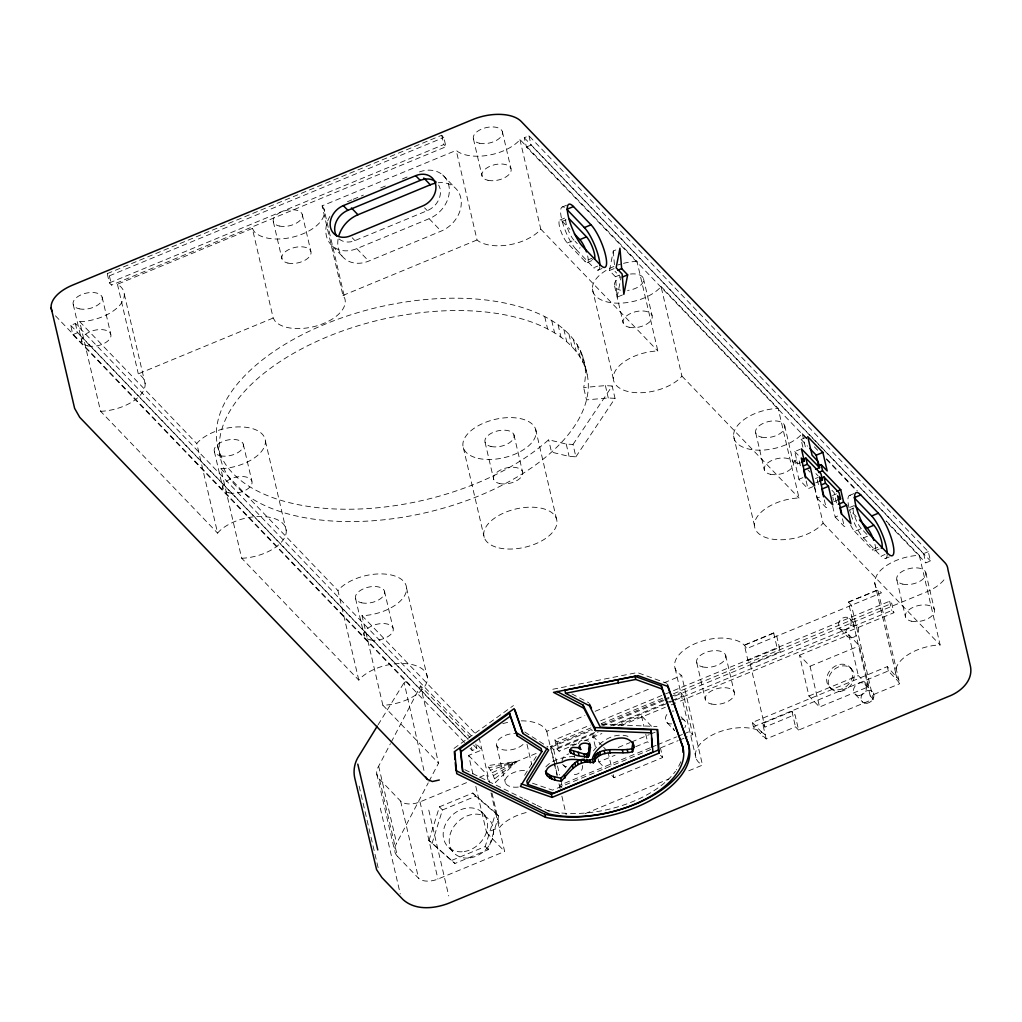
<?xml version="1.0" encoding="UTF-8"?>
<svg xmlns="http://www.w3.org/2000/svg" width="1022" height="1022" viewBox="0 0 1022 1022"><rect width="100%" height="100%" fill="white"/><g stroke="black" fill="none" stroke-linecap="round" stroke-linejoin="round"><path stroke-width="0.75" stroke-dasharray="5 3.75" d="M895.553 672.502L874.717 582.936L875.177 578.937L877.029 574.824A37.316 19.661 -13.1 0 1 917.258 555.444L919.302 555.406L940.138 644.984L938.107 645.023A37.316 19.661 -13.1 0 0 896.498 676.245L897.495 680.575L899.692 683.744L870.207 695.944L848.349 602.035L877.834 589.835L881.552 592.811L746.648 648.625C742.675 640.411 732.276 638.929 724.1 638.098A37.316 19.661 -13.1 0 0 684.472 649.724A37.316 19.661 -13.1 0 0 677.854 672.795L681.661 675.516L702.51 765.095L687.844 771.163M622.5 294.936L617.16 297.134L615.448 276.758L609.47 270.523L613.289 250.99L618.629 248.78M617.16 297.134L620.993 277.601L615.001 271.367M578.49 743.633C579.423 739.302 585.593 739.404 588.672 741.295M428.985 840.48L439.434 806.831L472.777 793.034L495.67 812.886L498.698 816.029L488.248 849.678L454.905 863.475L428.985 840.48L454.905 863.475M431.999 843.623L442.449 809.973L475.805 796.176L498.698 816.029M451.877 860.332L485.22 846.535L495.67 812.886L491.007 792.817M545.837 766.883C552.519 759.001 565.128 756.714 575.22 756.433M495.67 812.886L504.651 851.467L437.953 879.061A14.921 7.869 -13.1 0 1 418.573 878.281L397.392 856.232L379.443 779.071A31.669 16.684 -13.1 0 1 378.664 766.193L390.417 743.671M391.158 742.266L420.566 685.966L469.89 737.347M397.392 856.232A31.669 16.684 -13.1 0 1 396.613 843.354L428.231 782.878M428.972 781.472L438.527 763.191L420.566 685.966M55.456 315.824L409.848 684.868L405.862 681.648L404.163 682.683L424.718 773.846M378.102 724.802L404.725 681.636M524.644 775.264L536.205 756.497M573.01 444.455L612.165 386.009L605.394 385.601L583.639 387.53A188.074 99.108 -13.1 0 0 584.29 362.107C579.219 338.435 558.434 322.122 537.189 313.051A188.074 99.108 -13.1 0 0 268.147 355.528A188.074 99.108 -13.1 0 0 281.254 500.435A188.074 99.108 -13.1 0 0 548.648 439.767L566.239 444.059L573.01 444.455L575.884 456.821L569.113 456.412L551.522 452.12L548.648 439.767M575.884 456.821L615.04 398.363L612.165 386.009M593.437 750.914C600.681 740.682 615.704 731.548 628.543 736.581M241.677 558.204L243.709 558.165A37.316 19.661 -13.1 0 0 284.704 537.406A37.316 19.661 -13.1 0 0 264.762 516.647A37.316 19.661 -13.1 0 0 218.555 531.977L217.635 533.165L196.786 443.586L197.719 442.398A37.316 19.661 -13.1 0 1 243.913 427.068A37.316 19.661 -13.1 0 1 263.855 447.828A37.316 19.661 -13.1 0 1 222.86 468.574L220.829 468.613L241.677 558.204L358.811 680.179L359.782 678.953A37.316 19.661 -13.1 0 1 406.015 663.661A37.316 19.661 -13.1 0 1 425.867 684.459A37.316 19.661 -13.1 0 1 384.809 705.18L382.854 705.218L362.005 615.627L363.96 615.602A37.316 19.661 -13.1 0 0 405.019 594.881A37.316 19.661 -13.1 0 0 385.166 574.083A37.316 19.661 -13.1 0 0 338.934 589.362L337.963 590.601L358.811 680.179M613.89 266.499A37.316 19.661 -13.1 0 0 601.485 300.021A37.316 19.661 -13.1 0 0 660.11 287.667L661.042 286.479L681.891 376.058L680.959 377.246A37.316 19.661 -13.1 0 1 634.751 392.576A37.316 19.661 -13.1 0 1 614.81 371.816A37.316 19.661 -13.1 0 1 655.817 351.057L657.849 351.019L637 261.44L519.93 139.529L518.997 140.717A37.316 19.661 -13.1 0 1 458.137 151.895L456.208 150.387L322.109 205.869L342.958 295.447L344.772 298.411A37.316 19.661 -13.1 0 1 319.286 325.073A37.316 19.661 -13.1 0 1 275.288 321.457L273.193 318.034L252.357 228.455L117.453 284.269A37.316 19.661 -13.1 0 1 118.795 306.293A37.316 19.661 -13.1 0 1 81.747 321.623L79.716 321.662L100.552 411.253L217.635 533.165M519.93 139.529L540.779 229.107L539.846 230.295A37.316 19.661 -13.1 0 1 478.986 241.473L477.044 239.966L456.208 150.387M806.639 438.093L802.219 433.494L801.286 434.682A37.316 19.661 -13.1 0 1 755.092 450.012A37.316 19.661 -13.1 0 1 735.15 429.24A37.316 19.661 -13.1 0 1 776.145 408.493L778.176 408.455L799.025 498.033L796.994 498.072A37.316 19.661 -13.1 0 0 755.986 518.831A37.316 19.661 -13.1 0 0 775.928 539.59A37.316 19.661 -13.1 0 0 822.135 524.26L823.068 523.072L814.445 486.012M475.805 786.314L486.587 832.649L499.924 827.13L500.857 825.942A37.316 19.661 -13.1 0 1 529.319 811.813M494.533 778.905L492.17 772.696L487.443 765.67L516.749 761.467L495.478 782.456L494.533 778.905L516.749 761.467L538.006 752.665M454.024 748.411L513.44 705.563M493.434 775.647L516.749 761.467L489.18 767.714M492.17 772.696L516.749 761.467L490.752 770.051M570.365 745.076L574.683 744.054L576.945 744.553M107.246 273.64L441.683 135.262L443.803 137.472L445.962 146.734L111.526 285.112L109.405 282.902L107.246 273.64L109.367 275.838L111.526 285.112M109.367 275.838L443.803 137.472M109.405 282.902L443.842 144.536L445.962 146.734M347.442 201.704L351.785 199.903M353.242 199.303L363.372 195.113M380.733 187.933L387.977 184.931M402.451 178.952L409.681 175.95M464.512 742.496L72.869 334.667L70.71 325.392L75.373 323.463L473.646 738.191M806.639 438.808L526.419 147.002L524.26 137.74L528.936 135.811L928.295 551.676L930.454 560.95L925.791 562.879L886.074 521.527M72.869 334.667L77.531 332.725L468.076 739.417M526.419 147.002L531.082 145.073L930.454 560.95M338.997 238.893A18.281 14.832 -43.8 0 0 354.915 240.604L427.285 210.66A18.281 14.832 -43.8 0 0 438.63 185.084M329.889 216.409A27.99 22.701 -43.8 0 0 330.349 243.9A27.99 22.701 -43.8 0 0 356.78 248.64L429.151 218.695A27.99 22.701 -43.8 0 0 448.773 185.174A27.99 22.701 -43.8 0 0 418.368 172.36M338.052 239.276A27.99 22.701 -43.8 0 0 368.725 261.083L441.095 231.138A27.99 22.701 -43.8 0 0 461.254 201.372A27.99 22.701 -43.8 0 0 438.297 182.734M100.552 411.253L102.583 411.214A37.316 19.661 -13.1 0 0 139.644 395.884A37.316 19.661 -13.1 0 0 138.302 373.848L273.193 318.034M342.958 295.447L477.044 239.966M562.534 206.891L566.533 205.23M559.992 220.037L566.661 217.277M592.837 259.524A13.056 3.322 67.5 0 1 591.546 258.464L584.878 261.223L567.338 242.968A13.056 3.322 67.5 0 1 559.532 226.641A13.056 3.322 67.5 0 1 562.304 221.34L567.644 219.13M567.338 242.968L574.006 240.208L577.289 243.632M564.438 207.351A24.26 6.17 67.5 0 0 562.356 221.863A24.26 6.17 67.5 0 0 576.165 249.47L580.164 247.809M587.19 262.539L593.859 259.78M576.165 249.47L593.705 267.738L597.704 266.078M597.998 270.166L601.996 268.505M609.47 270.523L614.797 268.313M615.448 276.758L619.46 275.097M802.883 447.151L801.082 439.434L806.422 437.224M800.277 462.8L797.62 463.899L794.733 451.545L800.073 449.335M813.308 486.523L807.98 488.733L798.897 479.28L794.592 460.756L799.919 458.546M798.897 479.28L802.909 477.632M815.403 478.539L818.073 477.44M815.76 482.793L818.43 481.694M814.534 487.366L817.051 498.187L821.049 496.526M832.47 495.517L836.469 493.856M833.901 501.7L836.571 500.588M849.844 495.287L853.843 493.639M817.051 498.187L826.121 507.627L830.12 505.979M849.985 507.334L853.983 505.673M853.626 508.087L849.627 509.748L857.292 517.732M832.674 506.26L835.191 517.081L840.531 514.871M835.191 517.081L844.274 526.522L848.273 524.874M850.662 525.295A13.056 3.322 67.5 0 0 854.648 531.363L861.316 528.604L867.895 535.451M850.994 514.551A24.26 6.17 67.5 0 0 863.475 537.879L867.486 536.218M854.648 531.363L872.188 549.632L878.869 546.872M874.5 550.935L881.168 548.175M863.475 537.879L881.015 556.147L885.026 554.486M885.308 558.574L889.306 556.913M524.26 137.74L923.633 553.617L928.295 551.676M470.018 748.245L472.228 750.531L476.904 748.602L475.818 743.978M472.93 773.948L468.613 755.424L481.95 749.905L475.371 743.045M750.25 664.07L780.348 651.614L776.746 636.169L773.641 632.937L744.361 645.061L747.963 660.506L750.25 664.07L764.916 727.089L795.001 714.634L798.604 730.078L873.299 699.163L851.454 605.267L848.349 602.035M744.565 645.214L773.795 633.103M848.503 602.201L877.936 590.026M521.271 720.855A37.316 19.661 -13.1 0 1 546.77 731.318L584.891 715.553M595.162 711.299L650.873 688.253M664.07 682.785L681.661 675.516M576.83 743.901L559.136 751.221L557.016 749.011L554.857 739.749L590.256 725.096M600.578 720.829L663.993 694.59M665.463 693.976L889.638 601.23L891.759 603.44L893.905 612.702L677.113 702.408M747.963 660.506L777.244 648.382L780.348 651.614M554.857 739.749L556.977 741.946L590.895 727.919M601.217 723.64L663.163 698.013M673.485 693.746L891.759 603.44M557.233 774.765L550.615 746.328L591.534 729.401M601.766 725.16L663.15 699.763M664.607 699.163L668.988 697.349M670.458 696.749L680.678 692.507L683.705 695.663L692.763 734.588L685.455 737.603M551.241 747.184L592.441 730.142M602.737 725.876L668.95 698.486M674.839 696.046L926.43 591.955A37.316 19.661 -13.1 0 0 945.58 577.583M379.443 779.071L400.611 801.107A14.921 7.869 -13.1 0 0 420.004 801.887L467.859 782.098M479.459 777.295L486.702 774.293L488.503 782.009M550.615 746.328L553.643 749.471L596.018 731.944M610.632 725.888L664.709 703.519M666.165 702.919L670.56 701.105M672.016 700.504L683.705 695.663M557.016 749.011L598.304 731.931M613.059 725.824L673.524 700.811M674.993 700.198L891.797 610.504L893.905 612.702M595.302 746.66L592.811 735.981L598.713 733.541M617.901 725.607L641.509 715.834L652.304 727.076M584.201 740.848L601.907 733.528M621.069 725.594L665.322 707.288M671.211 704.848L675.644 703.008M799.46 655.217L848.822 634.803L859.4 645.815L868.892 686.592L819.542 707.02L808.951 695.995L799.46 655.217L810.05 666.242L819.542 707.02M810.05 666.242L859.4 645.815M618.259 747.452L630.063 742.572M631.545 741.959L649.251 734.639M650.72 734.026L655.153 732.186M598.138 758.873L598.854 761.927L615.078 755.207M635.735 746.66L647.539 741.78L650.784 745.153M650.286 747.759L559.673 785.254L562.7 788.396L561.308 782.405M651.742 747.159L656.124 745.345M657.593 744.731L676.59 736.875M678.046 736.274L682.428 734.46M683.897 733.847L689.735 731.433L692.763 734.588M650.746 749.522L552.557 790.147L531.095 782.711M660.608 747.887L678.148 740.631M679.617 740.03L683.999 738.216M808.951 695.995L858.314 675.568L868.892 686.592M611.82 775.43L613.979 777.678L662.665 757.532L660.531 748.372M798.604 730.078L795.499 726.846L766.219 738.957L753.38 726.783L752.371 722.452L887.275 666.638L898.683 679.413M753.38 726.783L888.284 670.969L897.495 680.575M766.219 738.957L762.616 723.512L791.909 711.401L795.001 714.634M585.21 813.627L668.784 779.045M552.813 689.262L637.332 672.565L666.983 683.309M615.04 398.363L608.269 397.954L586.513 399.883L583.639 387.53M637 261.44L634.969 261.479A37.316 19.661 -13.1 0 0 623.509 263.344M601.255 724.176L656.993 726.514M587.165 374.461C582.08 350.802 561.308 334.462 540.063 325.405A188.074 99.108 -13.1 0 0 243.313 392.742A188.074 99.108 -13.1 0 0 366.63 521.156A188.074 99.108 -13.1 0 0 587.165 374.461L584.29 362.107M464.793 769.694L522.881 798.374M524.286 799.076L535.63 804.672M537.035 805.362L548.38 810.957A86.729 45.696 -13.1 0 0 675.453 771.265M571.873 693.9L588.723 702.727M524.759 732.02L547.984 746.89M762.616 723.512L764.916 727.089M765.21 734.639L760.355 731.177A37.316 19.661 -13.1 0 0 712.704 734.767A37.316 19.661 -13.1 0 0 698.703 762.374L702.51 765.095M829.34 686.81L831.346 688.879M661.042 286.479L778.176 408.455M826.517 458.801L857.445 490.994M886.163 520.901L919.302 555.406M814.355 446.844L817.677 450.293M826.491 459.491L856.283 490.509M801.082 439.434L807.572 446.18M794.733 451.545L800.073 457.102M815.914 473.595L818.047 475.818M831.921 490.266L834.054 492.489L836.929 504.842M807.84 469.865L809.999 472.126M794.592 460.756L797.62 463.899M562.304 221.34L569.982 229.337M540.779 229.107L657.849 351.019M681.891 376.058L799.025 498.033M823.068 523.072L940.138 644.984M442.73 174.979L454.675 187.422M849.563 618.412L857.036 626.205M839.943 628.811L847.43 636.604M424.564 207.824L427.285 210.66M429.151 218.695L441.095 231.138M864.804 683.897L872.277 691.69M870.207 695.944L873.299 699.163M855.184 694.308L862.67 702.101M352.194 237.768L354.915 240.604M356.78 248.64L368.725 261.083M332.431 246.021L344.376 258.451M752.371 722.452L761.594 732.059L762.604 736.389M680.997 716.792L684.242 720.165M667.072 722.695L674.622 730.577A7.09 5.749 -43.8 0 1 672.961 726.374M660.506 755.284L662.665 757.532M592.811 735.981L602.533 746.098M603.619 747.223L606.851 750.595M598.854 761.927L605.331 768.672M563.684 765.478L565.843 767.726M79.716 321.662L196.786 443.586M220.829 468.613L337.963 590.601M362.005 615.627L475.767 734.09M70.71 325.392L467.872 738.97M473.595 745.153L476.904 748.602M468.613 755.424L486.702 774.293M472.777 793.034L475.805 796.176M382.854 705.218L438.527 763.191M481.784 812.017L487.839 818.315M486.587 832.649L504.651 851.467M485.22 846.535L488.248 849.678M439.434 806.831L442.449 809.973M448.913 847.634L454.969 853.932M849.895 667.264A14.18 11.498 -43.8 0 1 841.323 689.16A14.18 11.498 -43.8 0 1 827.628 674.686A14.18 11.498 -43.8 0 1 849.895 667.264L851.058 668.49M322.109 205.869L323.923 208.833L344.772 298.411M252.357 228.455L254.452 231.879A37.316 19.661 -13.1 0 0 298.437 235.494A37.316 19.661 -13.1 0 0 323.923 208.833M874.717 582.936L875.65 586.679L877.834 589.835L899.692 683.744M923.633 553.617L925.791 562.879M925.753 572.499L934.389 609.572M896.856 579.908L905.479 616.969M889.638 601.23L891.797 610.504M887.275 666.638L888.284 670.969M842.473 518.806L844.274 526.522M832.828 497.062L833.543 500.154M824.32 499.911L826.121 507.627M817.345 479.765L818.788 485.948M802.219 433.494L805.821 448.939M848.822 634.803L858.314 675.568M806.179 481.017L807.98 488.733M799.204 460.871L800.635 467.054M784.641 425.548L793.264 462.621M755.743 432.958L764.367 470.018M733.592 435.972L754.44 525.551M773.641 632.937L777.244 648.382M791.909 711.401L795.499 726.846M643.464 278.546L652.087 315.606M725.658 655.294L734.281 692.367M614.567 285.943L623.19 323.016M696.761 662.69L705.384 699.763M592.415 288.958L613.264 378.549M675.082 668.247L695.931 757.826M605.394 385.601L608.269 397.954M582.642 356.09L585.517 368.457M580.279 350.278L583.153 362.631M528.936 135.811L531.082 145.073M577.2 344.67L580.074 357.023M573.419 339.291L576.293 351.645M568.973 334.168L571.847 346.535M563.85 329.327L566.725 341.68M558.089 324.779L560.963 337.132M551.714 320.538L554.588 332.891M641.509 715.834L643.988 726.514M645.763 734.154L647.539 741.78M502.351 131.595L510.974 168.656M544.739 316.616L547.613 328.982M566.239 444.059L569.113 456.412M473.442 138.992L482.065 176.065M535.63 429.291L556.479 518.869M607.937 751.732L611.488 766.985M613.264 774.625L613.979 777.678M513.951 434.835L522.574 471.909M441.683 135.262L443.842 144.536M556.977 741.946L559.136 751.221M485.054 442.245L493.677 479.305M553.643 749.471L557.131 764.443M557.475 765.938L559.571 774.919M546.77 731.318L553.962 762.208M554.32 763.753L557.194 776.12M558.996 783.836L560.069 788.473M561.87 796.189L566.175 814.726M463.375 447.789L484.224 537.368M526.994 744.259L531.67 764.341M496.654 745.485L505.29 782.558M479.075 737.539L489.5 782.341M492.016 793.149L499.924 827.13M471.512 747.452L472.228 750.531M406.59 588.148L427.439 677.727M302.244 214.377L310.88 251.45M384.476 591.163L393.1 628.236M428.78 810.114L448.76 895.924M420.004 801.887L437.953 879.061M273.347 221.787L281.97 258.847M355.567 598.573L364.202 635.633M400.611 801.107L418.573 878.281M378.664 766.193L396.613 843.354M376.799 773.999L394.748 851.16M380.312 808.159L400.279 893.969M359.144 786.11L378.396 868.866M265.413 441.095L286.262 530.673M243.262 444.123L251.897 481.183M217.482 445.337L220.356 457.69M214.365 451.52L222.988 488.593M124.301 294.144L145.137 383.735M117.453 284.269L138.302 373.848M102.149 297.172L110.772 334.232M73.252 304.569L81.875 341.642M75.373 323.463L77.531 332.725M613.289 250.99L614.478 265.094M547.498 810.65A37.316 19.661 -13.1 0 1 559.481 813.589M502.786 723.653A37.316 19.661 -13.1 0 1 509.901 721.954M617.914 264.979A37.316 19.661 -13.1 0 1 620.686 264.11M630.446 274.024A14.921 7.869 -13.1 0 1 643.592 280.616A14.921 7.869 -13.1 0 1 627.585 290.452M620.482 290.171A14.921 7.869 -13.1 0 1 619.715 277.588M523.021 744.476A14.921 7.869 -13.1 0 1 504.025 749.969A14.921 7.869 -13.1 0 1 497.561 740.988A14.921 7.869 -13.1 0 1 515.05 733.413M518.307 787.068A14.921 7.869 -13.1 0 1 505.813 778.662A14.921 7.869 -13.1 0 1 527.199 770.716M680.805 761.735A86.729 45.696 -13.1 0 1 676.398 769.911M587.65 255.934A13.056 3.322 67.5 0 1 584.878 261.223M574.006 240.208A13.056 3.322 67.5 0 1 567.568 228.443A13.056 3.322 67.5 0 1 565.971 217.852M599.876 266.563A24.26 6.17 67.5 0 1 593.705 267.738M671.556 723.844A7.09 5.749 -43.8 0 1 665.769 720.855A7.09 5.749 -43.8 0 1 667.519 713.726M672.195 711.146A7.09 5.749 -43.8 0 1 673.856 711.095M574.249 756.216A7.09 5.749 -43.8 0 1 574.824 757.647M566.507 766.666A7.09 5.749 -43.8 0 1 562.726 764.315M562.011 761.275A7.09 5.749 -43.8 0 1 568.807 753.917M681.418 718.977A7.09 5.749 -43.8 0 1 684.881 727.664M582.387 765.516A7.09 5.749 -43.8 0 1 579.73 772.555A7.09 5.749 -43.8 0 1 572.537 774.139M874.973 544.33A13.056 3.322 67.5 0 1 872.188 549.632M861.316 528.604A13.056 3.322 67.5 0 1 854.877 516.838A13.056 3.322 67.5 0 1 853.281 506.248M850.521 513.108A24.26 6.17 67.5 0 1 849.665 510.272M848.975 507.564A24.26 6.17 67.5 0 1 851.748 495.747M887.198 554.972A24.26 6.17 67.5 0 1 881.015 556.147M499.03 547.945A37.316 19.661 -13.1 0 0 556.798 524.043A37.316 19.661 -13.1 0 0 505.226 512.367A37.316 19.661 -13.1 0 0 499.03 547.945M478.181 458.367A37.316 19.661 -13.1 0 0 535.95 434.465A37.316 19.661 -13.1 0 0 484.377 422.789A37.316 19.661 -13.1 0 0 478.181 458.367M79.167 308.797A14.921 7.869 -13.1 0 0 102.277 299.242A14.921 7.869 -13.1 0 0 81.645 294.566A14.921 7.869 -13.1 0 0 79.167 308.797M279.274 226.015A14.921 7.869 -13.1 0 0 302.371 216.447A14.921 7.869 -13.1 0 0 281.753 211.784A14.921 7.869 -13.1 0 0 279.274 226.015M479.369 143.221A14.921 7.869 -13.1 0 0 502.466 133.665A14.921 7.869 -13.1 0 0 481.847 128.989A14.921 7.869 -13.1 0 0 479.369 143.221M220.292 455.748A14.921 7.869 -13.1 0 0 243.389 446.192A14.921 7.869 -13.1 0 0 222.77 441.517A14.921 7.869 -13.1 0 0 220.292 455.748M361.494 602.788A14.921 7.869 -13.1 0 0 384.604 593.233A14.921 7.869 -13.1 0 0 363.973 588.57A14.921 7.869 -13.1 0 0 361.494 602.788M490.969 446.461A14.921 7.869 -13.1 0 0 514.079 436.905A14.921 7.869 -13.1 0 0 493.46 432.242A14.921 7.869 -13.1 0 0 490.969 446.461M761.658 437.186A14.921 7.869 -13.1 0 0 784.768 427.618A14.921 7.869 -13.1 0 0 764.137 422.955A14.921 7.869 -13.1 0 0 761.658 437.186M702.676 666.919A14.921 7.869 -13.1 0 0 725.786 657.363A14.921 7.869 -13.1 0 0 705.154 652.7A14.921 7.869 -13.1 0 0 702.676 666.919M902.784 584.137A14.921 7.869 -13.1 0 0 925.881 574.568A14.921 7.869 -13.1 0 0 905.262 569.906A14.921 7.869 -13.1 0 0 902.784 584.137M87.79 345.87A14.921 7.869 -13.1 0 0 110.9 336.302A14.921 7.869 -13.1 0 0 90.281 331.639A14.921 7.869 -13.1 0 0 87.79 345.87M287.897 263.076A14.921 7.869 -13.1 0 0 310.995 253.52A14.921 7.869 -13.1 0 0 290.376 248.844A14.921 7.869 -13.1 0 0 287.897 263.076M487.992 180.294A14.921 7.869 -13.1 0 0 511.102 170.725A14.921 7.869 -13.1 0 0 490.471 166.062A14.921 7.869 -13.1 0 0 487.992 180.294M228.915 492.821A14.921 7.869 -13.1 0 0 252.012 483.253A14.921 7.869 -13.1 0 0 231.394 478.59A14.921 7.869 -13.1 0 0 228.915 492.821M629.105 327.244A14.921 7.869 -13.1 0 0 652.215 317.676A14.921 7.869 -13.1 0 0 631.596 313.013A14.921 7.869 -13.1 0 0 629.105 327.244M370.117 639.861A14.921 7.869 -13.1 0 0 393.227 630.306A14.921 7.869 -13.1 0 0 372.596 625.63A14.921 7.869 -13.1 0 0 370.117 639.861M499.605 483.534A14.921 7.869 -13.1 0 0 522.702 473.978A14.921 7.869 -13.1 0 0 502.083 469.302A14.921 7.869 -13.1 0 0 499.605 483.534M770.294 474.246A14.921 7.869 -13.1 0 0 793.391 464.691A14.921 7.869 -13.1 0 0 772.773 460.028A14.921 7.869 -13.1 0 0 770.294 474.246M711.312 703.992A14.921 7.869 -13.1 0 0 734.409 694.436A14.921 7.869 -13.1 0 0 713.79 689.761A14.921 7.869 -13.1 0 0 711.312 703.992M911.407 621.197A14.921 7.869 -13.1 0 0 934.517 611.641A14.921 7.869 -13.1 0 0 913.885 606.979A14.921 7.869 -13.1 0 0 911.407 621.197M464.256 851.543A24.26 19.674 -43.8 0 0 485.08 815.965A24.26 19.674 -43.8 0 0 446.716 821.969A24.26 19.674 -43.8 0 0 464.256 851.543M470.299 857.841A24.26 19.674 -43.8 0 0 491.135 822.263A24.26 19.674 -43.8 0 0 452.772 828.267A24.26 19.674 -43.8 0 0 470.299 857.841M840.454 691.396A14.18 11.498 -43.8 0 0 852.782 670.662A14.18 11.498 -43.8 0 0 830.362 673.996A14.18 11.498 -43.8 0 0 840.454 691.396M844.428 629.961A7.09 5.749 -43.8 0 0 850.521 619.562A7.09 5.749 -43.8 0 0 839.305 621.312A7.09 5.749 -43.8 0 0 844.428 629.961M859.668 695.445A7.09 5.749 -43.8 0 0 865.762 685.047A7.09 5.749 -43.8 0 0 854.545 686.797A7.09 5.749 -43.8 0 0 859.668 695.445M851.914 637.754A7.09 5.749 -43.8 0 0 858.007 627.355A7.09 5.749 -43.8 0 0 846.791 629.105A7.09 5.749 -43.8 0 0 851.914 637.754M867.154 703.238A7.09 5.749 -43.8 0 0 873.248 692.839A7.09 5.749 -43.8 0 0 862.031 694.59A7.09 5.749 -43.8 0 0 867.154 703.238"/><path stroke-width="1.5" d="M579.397 746.175L580.726 749.458L577.66 747.644L572.831 747.414L571.081 748.155L569.586 751.272C573.521 756.344 582.208 756.191 588.097 757.047L589.336 755.015L588.646 748.947L589.668 743.122M589.336 755.015L590.473 747.452L589.387 744.374C586.309 742.496 580.151 742.394 579.219 746.712L580.726 749.458M595.085 761.083L594.625 756.178C603.376 745.396 619.945 752.013 631.864 748.679L633.027 742.151L633.857 747.491L632.592 751.758C620.661 755.105 604.091 748.487 595.341 759.269L595.085 761.083L593.412 762.757C578.886 758.669 569.522 771.469 561.346 781.268C555.291 780.45 546.055 778.815 545.544 771.125L547.332 775.979M627.661 274.841L623.829 294.374L622.117 273.998L616.138 267.764L619.958 248.231L621.67 268.607L627.661 274.841L622.321 277.051M570.506 752.818L569.778 749.739L584.047 753.955L587.382 753.955L588.621 751.924M377.271 726.157L358.978 755.833C354.698 762.118 353.139 770.013 354.621 777.461L376.594 869.645L381.896 877.566L403.038 899.577C415.379 910.755 434.376 908.801 448.811 903.218L948.62 696.416C960.769 691.817 973.238 680.716 970.478 666.472L947.905 569.484A37.316 19.661 -13.1 0 0 944.66 562.407L521.246 121.49A37.316 19.661 -13.1 0 0 472.777 119.548L72.575 285.125A37.316 19.661 -13.1 0 0 52.045 311.327M541.877 751.553L520.402 786.403L552.084 797.39L659.101 753.112L657.721 729.606L600.387 727.204L589.451 705.806L565.562 693.312L564.847 690.22L635.02 676.347L661.362 685.89L682.607 746.482A86.729 45.696 -13.1 0 1 643.605 800.073A86.729 45.696 -13.1 0 1 549.095 814.049L462.685 771.393L460.219 748.679L509.556 713.101L517.158 735.725L541.877 751.553L541.162 748.462L516.442 732.633M547.166 748.206L526.803 781.217L527.518 784.308L553.272 793.238L652.93 752.013L651.04 729.81L594.663 727.536L583.128 705.142L556.939 691.434M527.518 784.308L548.699 749.982L522.894 733.451L514.155 708.642L454.739 751.489L456.706 773.692L545.556 817.345A92.925 48.967 -13.1 0 0 646.811 802.372A92.925 48.967 -13.1 0 0 688.598 744.949L667.519 684.804M546.617 772.888L551.19 775.928L560.631 778.189C568.666 772.134 572.716 759.704 584.214 759.18L584.942 762.259M594.37 757.992L592.696 759.678L593.412 762.757M462.685 771.393L460.935 751.758L510.272 716.192L509.556 713.101M343.328 205.614L415.699 175.669A18.281 14.832 -43.8 0 1 435.564 184.037A18.281 14.832 -43.8 0 1 422.75 205.933L350.38 235.878A18.281 14.832 -43.8 0 1 330.515 227.51A18.281 14.832 -43.8 0 1 343.328 205.614L347.863 210.328A18.281 14.832 -43.8 0 0 336.519 235.916M347.863 210.328L420.234 180.396A18.281 14.832 -43.8 0 1 436.151 182.108M338.985 235.29A27.99 22.701 -43.8 0 1 357.943 214.748L430.313 184.803A27.99 22.701 -43.8 0 1 435.64 183.155M573.483 206.559A24.26 6.17 67.5 0 0 568.334 216.396A24.26 6.17 67.5 0 0 582.834 246.711L600.374 264.979A24.26 6.17 67.5 0 0 605.535 255.13A24.26 6.17 67.5 0 0 591.023 224.814L573.483 206.559L566.814 209.318L584.354 227.574A24.26 6.17 67.5 0 1 599.914 265.426M584.354 227.574L591.023 224.814M574.364 233.897L579.844 239.608L586.513 236.849A13.056 3.322 67.5 0 1 592.952 248.614A13.056 3.322 67.5 0 1 594.548 259.205M617.671 270.268L621.67 268.607M803.203 459.223L805.873 458.112L820.998 473.863L822.429 480.033L819.759 481.145M809.731 448.428L816.208 455.173L822.876 452.414L827.194 470.95L821.139 464.652L818.469 465.751M801.618 462.251L804.288 461.139L801.414 448.786L819.555 467.68L815.556 469.341M803.305 465.943L807.303 464.295L810.331 467.437L814.649 485.974L805.579 476.52L801.261 457.997L804.288 461.139M810.331 467.437L803.662 470.197L805.464 477.926M818.571 472.483L822.582 470.835L840.723 489.73L843.597 502.083L846.625 505.238L850.943 523.762L841.86 514.322L837.555 495.785L840.582 498.928L837.912 500.039M821.343 478.117L824.013 477.006L839.139 492.757L840.582 498.928M821.458 484.837L825.457 483.189L828.484 486.331L832.789 504.868L823.719 495.427L819.401 476.891L822.429 480.033M821.803 489.091L828.484 486.331M836.724 491.378L840.723 489.73M838.27 504.293L843.597 502.083M860.805 494.955A24.26 6.17 67.5 0 0 855.644 504.804A24.26 6.17 67.5 0 0 870.144 535.119L887.696 553.375A24.26 6.17 67.5 0 0 892.845 543.538A24.26 6.17 67.5 0 0 878.345 513.223L860.805 494.955L854.137 497.714L871.677 515.982A24.26 6.17 67.5 0 1 887.237 553.822M846.625 505.238L839.956 507.998L841.387 514.168M871.677 515.982L878.345 513.223M859.489 520.019L867.167 528.016L873.836 525.257A13.056 3.322 67.5 0 1 880.811 538.581A13.056 3.322 67.5 0 1 881.168 548.175M521.118 783.81L551.369 794.298L658.385 750.02L657.184 729.657M439.319 779.99L432.357 781.523L427.49 779.467L79.716 417.321L74.606 408.327L51.1 307.596M565.562 693.312L635.748 679.438L662.077 688.981L682.607 746.482M583.128 705.142L583.856 708.233L595.379 730.615L651.768 732.902M687.883 741.857A92.925 48.967 -13.1 0 1 646.096 799.281A92.925 48.967 -13.1 0 1 544.828 814.253L455.991 770.601L455.288 762.668M583.856 708.233L553.528 692.354L638.047 675.644L667.698 686.388L688.598 744.949M822.876 452.414L807.75 436.675L812.068 455.199L818.111 461.51L819.555 467.68M873.836 525.257L856.295 506.989A13.056 3.322 67.5 0 0 855.005 505.928M568.973 218.58L586.513 236.849M423.798 178.02L430.313 184.803M415.699 175.669L420.234 180.396M351.427 207.951L357.943 214.748M425.842 777.103L427.49 779.467M589.413 704.056L591.457 708.067M514.973 709.932L522.894 733.451M510.272 716.192L517.158 735.725M633.742 745.23C625.247 727.792 594.472 745.6 592.3 759.359C582.744 762.297 571.26 756.088 562.036 762.259C556.032 763.562 544.662 765.606 546.259 774.216M821.139 464.652L822.582 470.835M824.013 477.006L825.457 483.189M816.208 455.173L818.724 465.994M822.173 490.637L823.604 496.82M805.873 458.112L807.303 464.295M661.362 685.89L662.077 688.981M658.385 750.02L659.101 753.112M635.02 676.347L635.748 679.438M633.142 744.399L633.857 747.491M617.71 679.771L618.425 682.862M631.864 748.679L632.592 751.758M627.163 749.382L627.878 752.473M622.296 749.624L623.024 752.716M609.482 749.944L610.211 753.022M604.181 750.557L604.909 753.648M594.663 727.536L595.379 730.615M599.722 751.873L600.438 754.964M598.062 752.639L598.79 755.731M596.452 753.687L597.167 756.778M594.625 756.178L595.341 759.269M589.758 744.361L590.473 747.452M588.646 748.947L589.362 752.039M588.084 753.176L588.8 756.254M589.528 759.87L590.256 762.961M587.382 753.955L588.097 757.047M586.347 754.159L587.062 757.251M586.82 759.231L587.548 762.31M584.047 753.955L584.776 757.047M580.803 759.793L581.531 762.872M578.26 752.358L578.976 755.45M577.366 761.147L578.082 764.239M573.636 751.477L574.351 754.568M574.849 762.795L575.565 765.887M570.302 750.148L571.017 753.24M572.435 765.005L573.15 768.084M564.336 774.983L565.051 778.061M560.631 778.189L561.346 781.268M554.294 777.027L555.01 780.118M551.19 775.928L551.918 779.019M549.312 775.034L550.04 778.125M551.369 794.298L552.084 797.39M544.828 814.253L545.556 817.345M460.219 748.679L460.935 751.758M357.802 764.137L377.77 849.946M454.305 751.579L455.007 759.499M651.04 729.81L651.231 733.004M651.525 737.782L652.113 747.325M681.878 743.39A86.729 45.696 -13.1 0 1 682.977 752.32M579.844 239.608A13.056 3.322 67.5 0 1 586.475 251.897M867.167 528.016A13.056 3.322 67.5 0 1 873.797 540.306"/></g></svg>
